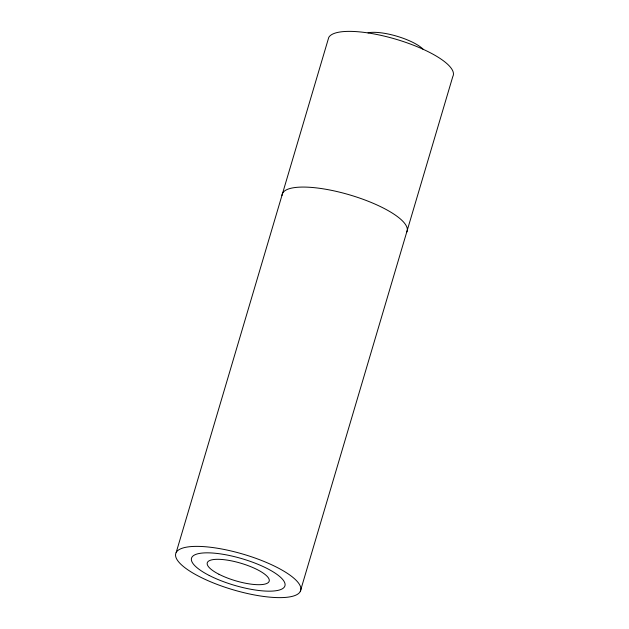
<?xml version="1.0" encoding="UTF-8"?>
<svg xmlns="http://www.w3.org/2000/svg" width="629" height="629" viewBox="0 0 629 629"><rect width="100%" height="100%" fill="white"/><g stroke="black" fill="none" stroke-linecap="round" stroke-linejoin="round"><path stroke-width="0.94" d="M176.191 552.482L328.739 37.481A65.141 18.5 16.5 0 1 399.722 40.39A65.141 18.5 16.5 0 1 452.809 76.518L300.261 591.519A65.141 18.5 16.5 0 1 199.456 576.628A65.141 18.5 16.5 0 1 214.961 547.859A65.141 18.5 16.5 0 1 300.261 591.519M281.981 195.509A65.141 18.5 16.5 0 1 349.527 194.848A65.141 18.5 16.5 0 1 406.688 232.219M368.036 32.834A32.291 9.168 16.5 0 1 397.143 36.293A32.291 9.168 16.5 0 1 423.168 49.282M209.229 575.464A48.716 13.838 16.5 0 0 284.615 586.598A48.716 13.838 16.5 0 0 220.826 553.945A48.716 13.838 16.5 0 0 209.229 575.464M219.01 574.293A32.291 9.168 16.5 0 0 268.976 581.676A32.291 9.168 16.5 0 0 226.692 560.038A32.291 9.168 16.5 0 0 219.01 574.293"/></g></svg>
